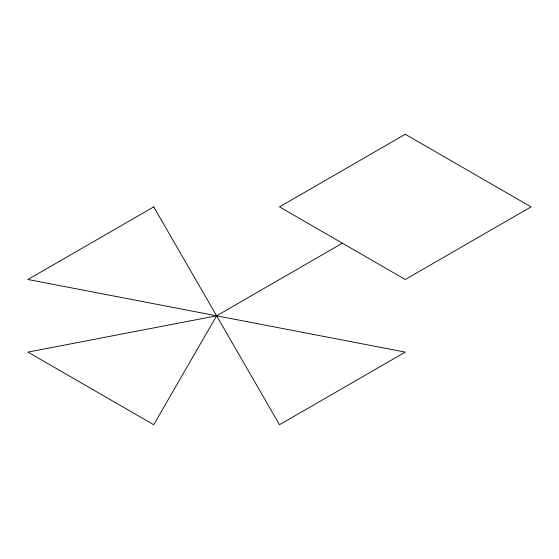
<?xml version="1.0" encoding="UTF-8"?>
<svg xmlns="http://www.w3.org/2000/svg" width="559" height="559" viewBox="0 0 559 559"><rect width="100%" height="100%" fill="white"/><g stroke="black" fill="none" stroke-linecap="round" stroke-linejoin="round"><path stroke-width="0.84" d="M216.612 315.807L153.725 424.728L27.95 352.114L216.612 315.807L342.387 243.193M153.725 206.886L27.95 279.5L405.275 352.114L279.5 424.728L153.725 206.886M405.275 134.272L279.5 206.886L405.275 279.5L531.05 206.886L405.275 134.272"/></g></svg>
